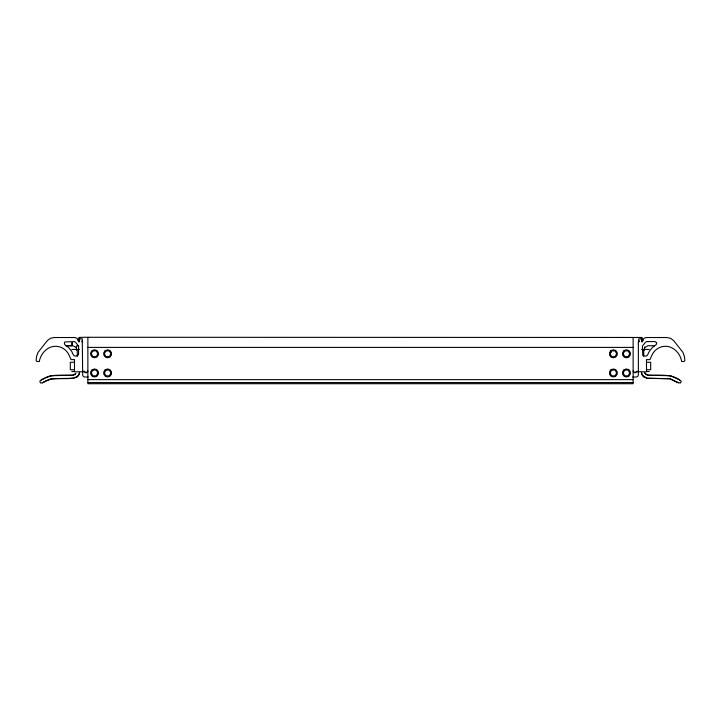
<?xml version="1.0" encoding="UTF-8"?>
<svg xmlns="http://www.w3.org/2000/svg" width="721" height="721" viewBox="0 0 721 721"><rect width="100%" height="100%" fill="white"/><g stroke="black" fill="none" stroke-linecap="round" stroke-linejoin="round"><path stroke-width="1.08" d="M644.574 350.262L644.574 347.026M79.661 338.771L79.409 341.826L78.724 341.826L77.093 338.356L74.93 337.518L54.012 337.518L50.326 338.329L47.334 340.627L38.105 352.326L36.672 356.084L36.104 360.383L36.816 361.491L39.304 361.518C40.98 352.001 49.704 343.944 59.816 346.927A14.835 14.835 0 0 1 68.837 354.714L71.091 359.608L74.506 359.608L74.506 371.811L82.645 371.811L82.266 338.771L79.661 338.771L79.04 340.934L78.228 340.411L78.977 337.464L83.131 337.275L642.023 337.464L642.772 340.411L641.96 340.934L641.339 338.771L638.734 338.771L639.013 341.312L638.355 341.934L638.355 371.811L646.494 371.811L646.494 359.608L649.909 359.608L652.163 354.714A14.835 14.835 0 0 1 661.184 346.927C671.296 343.944 680.02 352.001 681.696 361.518L684.184 361.491L684.896 360.383L684.328 356.084L682.895 352.326L673.666 340.627L670.674 338.329L666.988 337.518L646.07 337.518L643.907 338.356L642.276 341.826L641.591 341.826L641.339 338.771M72.073 345.71L72.091 342.628L72.073 345.71L65.638 345.692M79.544 372.342L78.562 375.47L73.686 378.282L51.02 378.642L42.512 382.806L40.511 382.986L39.799 381.22C48.785 373.09 61.727 375.74 72.839 375.217L75.984 373.397M82.266 340.564L81.879 341.601L82.645 342.169M79.544 373.325L77.489 376.903C66.215 381.085 52.93 375.434 42.512 382.806M610.056 353.75L611.714 350.875L615.04 350.875L616.698 353.759L615.04 356.643L611.714 356.643L610.056 353.75L611.714 350.884M88.223 337.464L88.782 337.518M632.218 337.518L632.777 337.464M638.355 342.169L639.121 341.601L638.734 340.564M644.781 347.504L647.945 345.756L654.614 345.72M44.657 378.48L41.34 379.94M45.585 378.047L50.488 375.74L73.172 375.19L75.363 374.388M76.426 350.262L76.417 345.945L78.733 345.945M87.872 347.396L633.128 347.396M71.767 349.433L79.418 349.433M641.582 349.433L649.233 349.433M74.506 362.275L70.316 362.275L70.316 369.72L74.506 369.72M646.494 362.275L650.684 362.275L650.684 369.72L646.494 369.72M82.645 371.396L84.663 371.396L85.448 372.55L86.998 372.451L87.872 370.936L86.664 372.595L85.411 372.685L84.339 371.576L82.825 371.766L82.645 374.713A2.325 2.325 0 0 0 84.97 377.038L88.205 377.038M638.355 371.396L636.337 371.396L635.552 372.55L634.002 372.451L633.128 370.936L634.336 372.595L635.589 372.685L636.661 371.576L638.175 371.766L638.355 374.713A2.325 2.325 0 0 1 636.03 377.038L632.795 377.038M71.767 371.522L74.173 371.522M646.827 371.522L649.233 371.522M87.872 379.643L633.128 379.643M87.872 382.563L633.128 382.563M66.386 345.72L73.055 345.756L76.219 347.504M669.98 378.642L647.314 378.282L642.438 375.47L641.456 372.342M641.456 373.325L643.511 376.903L647.233 378.264L669.773 378.813L677.911 382.644L680.489 382.986L681.201 381.22C672.215 373.09 659.273 375.74 648.161 375.217L645.016 373.397M679.66 379.94L670.512 375.74L647.828 375.19L645.637 374.388L644.538 372.487M670.9 379.066L678.488 382.806M643.736 349.433L643.736 356.057M633.128 337.518L633.128 383.725L87.872 383.725L87.872 337.518M77.264 349.433L77.264 356.057M656.678 342.872L656.317 344.467L652.217 347.693L649.342 351.343L647.485 355.111L646.395 356.03L643.637 356.03L642.762 355.399L642.429 346.071L645.502 342.214L646.836 341.583L655.001 341.583L656.678 342.872M78.571 354.371L77.363 356.03L74.605 356.03L73.515 355.111L71.658 351.343L68.783 347.693L64.683 344.467L64.322 342.872L64.944 341.943L74.164 341.583L75.498 342.214L78.571 346.071L78.571 354.371M92.901 350.875L91.243 353.759L92.901 356.643L96.226 356.625L97.885 353.75L96.226 350.875L92.901 350.884M92.901 370.053L91.243 372.946L92.901 375.821L96.226 375.812L97.885 372.937L96.226 370.053L92.901 370.071M105.987 350.875L104.32 353.759L105.987 356.643L109.304 356.625L110.971 353.75L109.304 350.875L105.987 350.884M105.987 370.053L104.32 372.946L105.987 375.821L109.304 375.812L110.971 372.937L109.304 370.053L105.987 370.071M611.714 370.053L610.056 372.946L611.714 375.821L615.04 375.812L616.698 372.937L615.04 370.053L611.714 370.071M624.792 350.875L623.133 353.759L624.792 356.643L628.117 356.625L629.775 353.75L628.117 350.875L624.792 350.884M624.792 370.053L623.133 372.946L624.792 375.821L628.117 375.812L629.775 372.937L628.117 370.053L624.792 370.071M92.198 350.541L90.738 352.551L90.738 355.029L92.198 357.039L94.55 357.805L96.911 357.039L98.371 355.029L98.371 352.551L96.911 350.541L94.55 349.775L92.198 350.541M105.275 350.541L103.815 352.551L103.815 355.029L105.275 357.039L107.636 357.805L109.989 357.039L111.449 355.029L111.449 352.551L109.989 350.541L107.636 349.775L105.275 350.541M92.198 369.729L90.738 371.73L90.738 374.208L92.198 376.218L94.55 376.984L96.911 376.218L98.371 374.208L98.371 371.73L96.911 369.729L94.55 368.963L92.198 369.729M105.275 369.729L103.815 371.73L103.815 374.208L105.275 376.218L107.636 376.984L109.989 376.218L111.449 374.208L111.449 371.73L109.989 369.729L107.636 368.963L105.275 369.729M611.002 350.541L609.551 352.551L609.551 355.029L611.002 357.039L613.364 357.805L615.725 357.039L617.176 355.029L617.176 352.551L615.725 350.541L613.364 349.775L611.002 350.541M624.089 350.541L622.629 352.551L622.629 355.029L624.089 357.039L626.441 357.805L628.802 357.039L630.253 355.029L630.253 352.551L628.802 350.541L626.441 349.775L624.089 350.541M611.002 369.729L609.551 371.73L609.551 374.208L611.002 376.218L613.364 376.984L615.725 376.218L617.176 374.208L617.176 371.73L615.725 369.729L613.364 368.963L611.002 369.729M624.089 369.729L622.629 371.73L622.629 374.208L624.089 376.218L626.441 376.984L628.802 376.218L630.253 374.208L630.253 371.73L628.802 369.729L626.441 368.963L624.089 369.729"/></g></svg>
